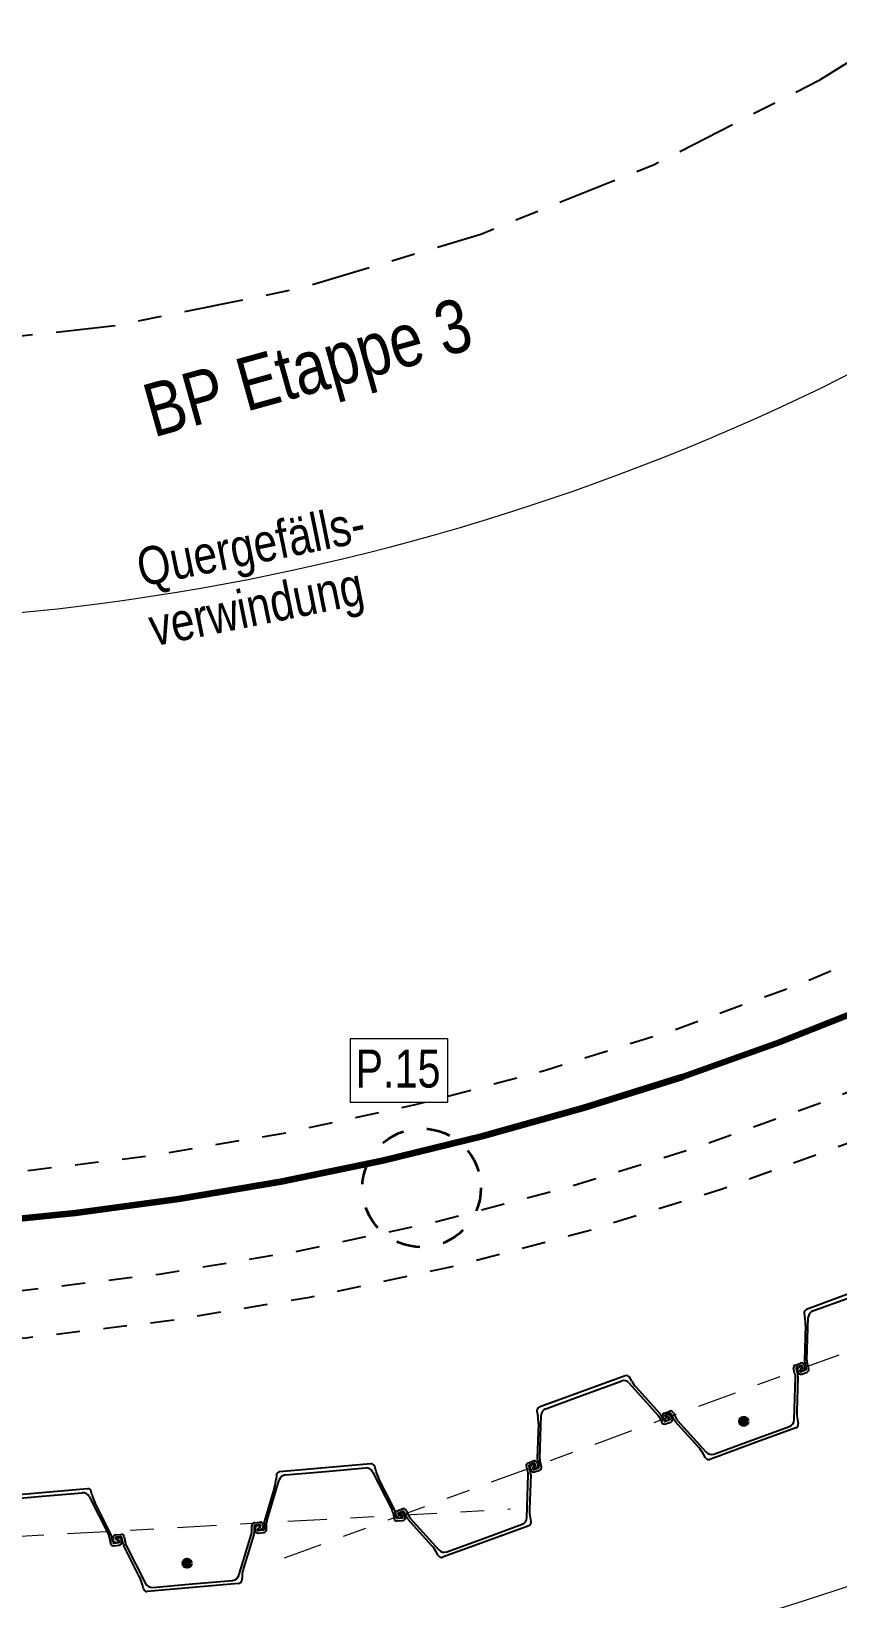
# Model space of a CAD drawing. Header units: metres. Extents: x 2681086.2 to 2681125.9, y 1225431.9 to 1225460.7.
# Drawn here: x 2681109.82 to 2681113.22, y 1225436.07 to 1225442.69 of the extents above; entities that cross this region are included whole.
import ezdxf

# ---------------------------------------------------------------- set-up
doc = ezdxf.new("R2010")
doc.units = ezdxf.units.M
for name, pattern in [('ACAD_ISO14W100_S12', [0.35, 0.25, -0.05, 0, -0.05]), ('ALL_S17', [0.025, 0, -0.025]), ('AUSGEZOGEN', [0]), ('GETRENNT2_S10', [0.255, 0.125, -0.065, 0, -0.065]), ('MITTE2_S7', [0.55, 0.375, -0.175]), ('STRICHLINIE2_S3', [0.125, 0.075, -0.05]), ('STRICHPUNKT2_S11', [0.245, 0.165, -0.04, 0, -0.04])]:
    doc.linetypes.add(name, pattern=pattern)
for name, color, linetype, lineweight in [('AXE', 4, 'MITTE2_S7', 18), ('Beton geschnitten', 8, 'AUSGEZOGEN', 25), ('Beton verdeckt hinten', 252, 'GETRENNT2_S10', 18), ('Betonierfugen', 7, 'AUSGEZOGEN', 25), ('Design', 250, 'AUSGEZOGEN', 18), ('Stahl', 252, 'AUSGEZOGEN', 18), ('Standard', 7, 'AUSGEZOGEN', 13), ('Text Waende', 7, 'AUSGEZOGEN', 18), ('Vermassung Schnitte', 7, 'AUSGEZOGEN', 18)]:
    doc.layers.add(name, color=color, linetype=linetype, lineweight=lineweight)
doc.styles.add('ARIAL', font='arial.ttf')

# ---------------------------------------------------------------- blocks, each defined once
blk = doc.blocks.new('COMPLEXOBJECT_19')
at = {"color": 7, "linetype": 'AUSGEZOGEN', "lineweight": 25, "transparency": 33554687}
for p, q in [((308.87, 436.6511), (308.8688, 436.6333)), ((309.2758, 436.6652), (309.3586, 436.5027)), ((309.289, 436.6701), (309.2847, 436.6874)), ((309.3681, 436.5064), (309.3009, 436.6384)), ((308.8626, 436.5999), (308.8194, 436.4583)), ((308.8294, 436.4563), (308.8826, 436.6308)), ((308.8014, 436.4404), (308.7962, 436.44)), ((308.8183, 436.4513), (308.8179, 436.4233)), ((308.8279, 436.4205), (308.8283, 436.4493)), ((309.3609, 436.496), (309.3663, 436.4677)), ((309.3756, 436.4722), (309.3704, 436.4997)), ((309.3791, 436.4579), (309.4026, 436.46)), ((309.4013, 436.4699), (309.381, 436.4681)), ((309.3878, 436.4881), (309.4027, 436.4769)), ((309.3942, 436.4924), (309.3889, 436.4919)), ((309.4038, 436.4748), (309.404, 436.4732)), ((309.4135, 436.473), (309.4129, 436.4805)), ((308.7798, 436.425), (308.7805, 436.4175)), ((308.7898, 436.4193), (308.7897, 436.421)), ((308.7905, 436.4233), (308.8031, 436.4368)), ((308.8134, 436.4184), (308.7931, 436.4166)), ((308.7935, 436.4066), (308.817, 436.4087))]:
    blk.add_line(p, q, dxfattribs=at)
for points in [[(309.2688, 436.6987), (309.0763, 436.6818), (308.8837, 436.665)], [(308.9087, 436.6519), (309.0776, 436.6667), (309.2465, 436.6815)]]:
    blk.add_lwpolyline(points, dxfattribs=at)
for centre, radius, start, end in [((308.885, 436.65), 0.015, 95.0109, 176.0109), ((308.9113, 436.622), 0.03, 95.0109, 163.0279), ((309.2491, 436.6516), 0.03, 26.9939, 95.0109), ((309.2702, 436.6838), 0.015, 14.0109, 95.0109), ((309.4346, 436.7064), 0.15, 194.0109, 206.9939), ((308.7191, 436.6437), 0.15, 343.0279, 356.0109), ((309.3458, 436.4951), 0.025, 10.7215, 26.9939), ((308.7979, 436.42), 0.02, 95.0109, 144.4726), ((308.8016, 436.4383), 0.00213, 317.0109, 95.0109), ((308.8433, 436.451), 0.025, 163.0279, 179.3003), ((308.8533, 436.449), 0.025, 163.0279, 179.3003), ((309.3364, 436.4914), 0.025, 10.7215, 26.9939), ((309.3781, 436.4699), 0.012, 190.7215, 275.0109), ((309.3805, 436.4731), 0.005, 190.7215, 275.0109), ((309.3891, 436.4898), 0.00213, 95.0109, 233.0109), ((309.3959, 436.4725), 0.02, 45.5492, 95.0109), ((309.401, 436.4729), 0.003, 275.0109, 5.0109), ((309.4008, 436.4745), 0.003, 5.0109, 53.0109), ((309.4016, 436.472), 0.012, 275.0109, 5.0109), ((309.4029, 436.4796), 0.01, 5.0109, 45.5492), ((308.7898, 436.4258), 0.01, 144.4726, 185.0109), ((308.7924, 436.4185), 0.012, 185.0109, 275.0109), ((308.7927, 436.4212), 0.003, 137.0109, 185.0109), ((308.7928, 436.4196), 0.003, 185.0109, 275.0109), ((308.8129, 436.4234), 0.005, 275.0109, 359.3003), ((308.8159, 436.4206), 0.012, 275.0109, 359.3003)]:
    blk.add_arc(centre, radius, start, end, dxfattribs=at)
blk = doc.blocks.new('COMPLEXOBJECT_20')
at = {"color": 7, "linetype": 'AUSGEZOGEN', "lineweight": 25, "transparency": 33554687}
for p, q in [((309.3872, 436.5038), (309.4107, 436.5059)), ((309.9073, 436.333), (309.9605, 436.5075)), ((309.9705, 436.5055), (309.9273, 436.3639)), ((309.9616, 436.5145), (309.962, 436.5433)), ((309.9719, 436.5405), (309.9716, 436.5125)), ((309.9729, 436.5551), (309.9964, 436.5572)), ((309.9968, 436.5472), (309.9765, 436.5454)), ((309.9867, 436.527), (309.9994, 436.5405)), ((309.9937, 436.5238), (309.9885, 436.5234)), ((310.0002, 436.5428), (310, 436.5445)), ((310.0094, 436.5463), (310.0101, 436.5388)), ((309.377, 436.4833), (309.3763, 436.4908)), ((309.3859, 436.4906), (309.386, 436.489)), ((309.3872, 436.4869), (309.402, 436.4757)), ((309.4089, 436.4957), (309.3886, 436.4939)), ((309.4009, 436.4719), (309.3957, 436.4714)), ((309.4195, 436.4641), (309.4143, 436.4916)), ((309.489, 436.3254), (309.4218, 436.4574)), ((309.4236, 436.4961), (309.429, 436.4678)), ((309.4312, 436.4611), (309.514, 436.2986)), ((309.9211, 436.3305), (309.9199, 436.3127)), ((309.5052, 436.2764), (309.5008, 436.2937))]:
    blk.add_line(p, q, dxfattribs=at)
for points in [[(309.5434, 436.2823), (309.7123, 436.2971), (309.8812, 436.3119)], [(309.9062, 436.2988), (309.7136, 436.282), (309.521, 436.2651)]]:
    blk.add_lwpolyline(points, dxfattribs=at)
for centre, radius, start, end in [((309.4118, 436.4939), 0.012, 10.7215, 95.0109), ((309.9366, 436.5148), 0.025, 343.0279, 359.3003), ((309.974, 436.5432), 0.012, 95.0109, 179.3003), ((309.9466, 436.5128), 0.025, 343.0279, 359.3003), ((309.9769, 436.5404), 0.005, 95.0109, 179.3003), ((309.9883, 436.5255), 0.00213, 137.0109, 275.0109), ((309.992, 436.5438), 0.02, 275.0109, 324.4726), ((309.9975, 436.5453), 0.012, 5.0109, 95.0109), ((309.997, 436.5442), 0.003, 5.0109, 95.0109), ((309.9972, 436.5426), 0.003, 317.0109, 5.0109), ((310.0001, 436.538), 0.01, 324.4726, 5.0109), ((309.3883, 436.4918), 0.012, 95.0109, 185.0109), ((309.387, 436.4842), 0.01, 185.0109, 225.5492), ((309.394, 436.4913), 0.02, 225.5492, 275.0109), ((309.3889, 436.4909), 0.003, 95.0109, 185.0109), ((309.389, 436.4893), 0.003, 185.0109, 233.0109), ((309.4008, 436.474), 0.00213, 275.0109, 53.0109), ((309.4093, 436.4907), 0.005, 10.7215, 95.0109), ((309.444, 436.4687), 0.025, 190.7215, 206.994), ((309.4535, 436.4724), 0.025, 190.7215, 206.994), ((309.3553, 436.2574), 0.15, 14.0109, 26.994), ((309.8786, 436.3418), 0.03, 275.0109, 343.0279), ((309.9049, 436.3138), 0.015, 275.0109, 356.0109), ((310.0707, 436.3201), 0.15, 163.0279, 176.0109), ((309.5197, 436.28), 0.015, 194.0109, 275.0109), ((309.5408, 436.3122), 0.03, 206.994, 275.0109)]:
    blk.add_arc(centre, radius, start, end, dxfattribs=at)
blk = doc.blocks.new('COMPLEXOBJECT_21')
at = {"color": 7, "linetype": 'AUSGEZOGEN', "lineweight": 25, "transparency": 33554687}
for p, q in [((310.4712, 436.7701), (310.554, 436.6076)), ((310.4844, 436.775), (310.4801, 436.7923)), ((310.058, 436.7048), (310.0148, 436.5632)), ((310.0248, 436.5612), (310.078, 436.7356)), ((310.0654, 436.7559), (310.0642, 436.7381)), ((310.5635, 436.6113), (310.4963, 436.7432)), ((310.5563, 436.6009), (310.5617, 436.5725)), ((310.571, 436.577), (310.5658, 436.6046)), ((310.5967, 436.5748), (310.5764, 436.573)), ((310.5832, 436.593), (310.5981, 436.5818)), ((310.5896, 436.5972), (310.5843, 436.5968)), ((310.5992, 436.5797), (310.5994, 436.578)), ((310.6089, 436.5779), (310.6083, 436.5853)), ((309.9752, 436.5298), (309.9759, 436.5223)), ((309.9852, 436.5242), (309.9851, 436.5258)), ((309.9859, 436.5281), (309.9986, 436.5417)), ((310.0088, 436.5232), (309.9885, 436.5214)), ((309.9889, 436.5114), (310.0124, 436.5135)), ((309.9968, 436.5453), (309.9916, 436.5448)), ((310.0137, 436.5562), (310.0134, 436.5281)), ((310.0233, 436.5253), (310.0237, 436.5542)), ((310.5745, 436.5628), (310.598, 436.5649))]:
    blk.add_line(p, q, dxfattribs=at)
for points in [[(310.4643, 436.8036), (310.2717, 436.7867), (310.0791, 436.7698)], [(310.1041, 436.7567), (310.273, 436.7716), (310.4419, 436.7864)]]:
    blk.add_lwpolyline(points, dxfattribs=at)
for centre, radius, start, end in [((310.0804, 436.7549), 0.015, 95.0109, 176.0109), ((310.4445, 436.7565), 0.03, 26.9939, 95.0109), ((310.4656, 436.7886), 0.015, 14.0109, 95.0109), ((310.63, 436.8113), 0.15, 194.0109, 206.9939), ((309.9145, 436.7486), 0.15, 343.0279, 356.0109), ((310.1067, 436.7269), 0.03, 95.0109, 163.0279), ((310.5318, 436.5962), 0.025, 10.7215, 26.9939), ((310.5735, 436.5747), 0.012, 190.7215, 275.0109), ((310.5412, 436.5999), 0.025, 10.7215, 26.9939), ((310.5759, 436.578), 0.005, 190.7215, 275.0109), ((310.5845, 436.5947), 0.00213, 95.0109, 233.0109), ((310.5913, 436.5773), 0.02, 45.5492, 95.0109), ((310.5964, 436.5778), 0.003, 275.0109, 5.0109), ((310.597, 436.5768), 0.012, 275.0109, 5.0109), ((310.5963, 436.5794), 0.003, 5.0109, 53.0109), ((310.5983, 436.5845), 0.01, 5.0109, 45.5492), ((309.9852, 436.5307), 0.01, 144.4726, 185.0109), ((309.9878, 436.5234), 0.012, 185.0109, 275.0109), ((309.9933, 436.5249), 0.02, 95.0109, 144.4726), ((309.9881, 436.5261), 0.003, 137.0109, 185.0109), ((309.9882, 436.5244), 0.003, 185.0109, 275.0109), ((309.997, 436.5431), 0.00213, 317.0109, 95.0109), ((310.0084, 436.5282), 0.005, 275.0109, 359.3003), ((310.0113, 436.5255), 0.012, 275.0109, 359.3003), ((310.0387, 436.5559), 0.025, 163.0279, 179.3003), ((310.0487, 436.5539), 0.025, 163.0279, 179.3003)]:
    blk.add_arc(centre, radius, start, end, dxfattribs=at)
blk = doc.blocks.new('COMPLEXOBJECT_46')
at = {"color": 7, "linetype": 'AUSGEZOGEN', "lineweight": 25, "transparency": 33554687}
for p, q in [((311.1268, 436.7652), (311.1196, 436.7932)), ((311.1271, 436.8074), (311.1493, 436.8155)), ((311.13, 436.793), (311.137, 436.7659)), ((311.1523, 436.806), (311.1331, 436.799)), ((311.1478, 436.7838), (311.1565, 436.8002)), ((311.1554, 436.7826), (311.1504, 436.7808)), ((311.1567, 436.8026), (311.1561, 436.8042)), ((311.1647, 436.8084), (311.1673, 436.8013)), ((311.1217, 436.5759), (311.1276, 436.7582)), ((311.1378, 436.7588), (311.133, 436.6109)), ((310.5706, 436.5827), (310.568, 436.5898)), ((310.5751, 436.6051), (310.5973, 436.6133)), ((310.5772, 436.5921), (310.5778, 436.5905)), ((310.5982, 436.6029), (310.579, 436.5959)), ((310.5795, 436.5888), (310.5967, 436.5819)), ((310.5967, 436.5779), (310.5917, 436.5761)), ((310.6166, 436.5752), (310.6044, 436.6004)), ((310.6122, 436.6072), (310.6248, 436.5812)), ((310.6287, 436.5754), (310.751, 436.4401)), ((311.1357, 436.577), (311.1391, 436.5596)), ((310.7198, 436.4595), (310.6206, 436.5693)), ((310.7483, 436.4163), (310.7396, 436.4319))]:
    blk.add_line(p, q, dxfattribs=at)
for points in [[(311.1296, 436.5426), (310.948, 436.4761), (310.7665, 436.4096)], [(310.7836, 436.432), (310.9428, 436.4903), (311.102, 436.5487)]]:
    blk.add_lwpolyline(points, dxfattribs=at)
for centre, radius, start, end in [((311.1313, 436.7961), 0.012, 110.1228, 194.4122), ((311.1349, 436.7943), 0.005, 110.1228, 194.4122), ((311.1497, 436.7828), 0.00213, 152.1228, 290.1228), ((311.1534, 436.8043), 0.012, 20.1228, 110.1228), ((311.1533, 436.8031), 0.003, 20.1228, 110.1228), ((311.1485, 436.8014), 0.02, 290.1228, 339.5845), ((311.1539, 436.8016), 0.003, 332.1228, 20.1228), ((311.1579, 436.7979), 0.01, 339.5845, 20.1228), ((311.1026, 436.759), 0.025, 358.1397, 14.4122), ((311.1128, 436.7596), 0.025, 358.1397, 14.4122), ((310.5793, 436.5939), 0.012, 110.1228, 200.1228), ((310.58, 436.5862), 0.01, 200.1228, 240.6611), ((310.5849, 436.5949), 0.02, 240.6611, 290.1228), ((310.5801, 436.5931), 0.003, 110.1228, 200.1228), ((310.5806, 436.5916), 0.003, 200.1228, 248.1228), ((310.5959, 436.5799), 0.00213, 290.1228, 68.1228), ((310.6014, 436.602), 0.012, 25.8333, 110.1228), ((310.5999, 436.5982), 0.005, 25.8334, 110.1228), ((310.6391, 436.5861), 0.025, 205.8334, 222.1058), ((310.6473, 436.5921), 0.025, 205.8334, 222.1058), ((311.0917, 436.5768), 0.03, 290.1228, 358.1397), ((311.2829, 436.606), 0.15, 178.1397, 191.1228), ((311.1244, 436.5567), 0.015, 290.1228, 11.1228), ((310.6085, 436.3589), 0.15, 29.1228, 42.1058), ((310.7733, 436.4602), 0.03, 222.1058, 290.1228), ((310.7614, 436.4236), 0.015, 209.1228, 290.1228)]:
    blk.add_arc(centre, radius, start, end, dxfattribs=at)
blk = doc.blocks.new('COMPLEXOBJECT_47')
at = {"color": 7, "linetype": 'AUSGEZOGEN', "lineweight": 25, "transparency": 33554687}
for p, q in [((311.5637, 437.153), (311.555, 437.1685)), ((311.5522, 437.1448), (311.6745, 437.0095)), ((311.6827, 437.0155), (311.5834, 437.1254)), ((311.1641, 437.0253), (311.1676, 437.0078)), ((311.1703, 436.974), (311.1655, 436.826)), ((311.1757, 436.8267), (311.1816, 437.009)), ((311.6785, 437.0036), (311.6911, 436.9776)), ((311.6989, 436.9844), (311.6867, 437.0097)), ((311.7242, 436.9889), (311.7051, 436.9819)), ((311.706, 436.9716), (311.7281, 436.9797)), ((311.7065, 437.003), (311.7238, 436.9961)), ((311.7115, 437.0088), (311.7066, 437.007)), ((311.7255, 436.9943), (311.726, 436.9928)), ((311.7353, 436.9951), (311.7327, 437.0022)), ((311.136, 436.7835), (311.1386, 436.7765)), ((311.1471, 436.7807), (311.1466, 436.7822)), ((311.1467, 436.7847), (311.1554, 436.8011)), ((311.1528, 436.8041), (311.1479, 436.8023)), ((311.1701, 436.7859), (311.151, 436.7789)), ((311.154, 436.7693), (311.1761, 436.7775)), ((311.1663, 436.819), (311.1733, 436.7919)), ((311.1836, 436.7917), (311.1764, 436.8197))]:
    blk.add_line(p, q, dxfattribs=at)
for points in [[(311.5367, 437.1753), (311.3552, 437.1088), (311.1737, 437.0423)], [(311.2012, 437.0362), (311.3604, 437.0945), (311.5197, 437.1529)]]:
    blk.add_lwpolyline(points, dxfattribs=at)
for centre, radius, start, end in [((311.5419, 437.1612), 0.015, 29.1227, 110.1227), ((311.53, 437.1247), 0.03, 42.1058, 110.1227), ((311.6947, 437.226), 0.15, 209.1227, 222.1058), ((311.1789, 437.0282), 0.015, 110.1227, 191.1227), ((311.2116, 437.008), 0.03, 110.1227, 178.1397), ((311.0204, 436.9789), 0.15, 358.1397, 11.1227), ((311.656, 436.9927), 0.025, 25.8333, 42.1058), ((311.6642, 436.9988), 0.025, 25.8333, 42.1058), ((311.7019, 436.9829), 0.012, 205.8333, 290.1227), ((311.7034, 436.9866), 0.005, 205.8333, 290.1227), ((311.7073, 437.005), 0.00213, 110.1227, 248.1227), ((311.7184, 436.99), 0.02, 60.661, 110.1227), ((311.7226, 436.9933), 0.003, 20.1227, 68.1227), ((311.7232, 436.9918), 0.003, 290.1227, 20.1227), ((311.724, 436.991), 0.012, 290.1227, 20.1227), ((311.7233, 436.9987), 0.01, 20.1227, 60.661), ((311.1454, 436.787), 0.01, 159.5844, 200.1227), ((311.1548, 436.7835), 0.02, 110.1227, 159.5844), ((311.1498, 436.7806), 0.012, 200.1227, 290.1227), ((311.1494, 436.7833), 0.003, 152.1227, 200.1227), ((311.15, 436.7817), 0.003, 200.1227, 290.1227), ((311.1535, 436.8021), 0.00213, 332.1227, 110.1227), ((311.1905, 436.8252), 0.025, 178.1397, 194.4121), ((311.1684, 436.7906), 0.005, 290.1227, 14.4121), ((311.2006, 436.8259), 0.025, 178.1397, 194.4121), ((311.172, 436.7887), 0.012, 290.1227, 14.4121)]:
    blk.add_arc(centre, radius, start, end, dxfattribs=at)
blk = doc.blocks.new('COMPLEXOBJECT_48')
at = {"color": 7, "linetype": 'AUSGEZOGEN', "lineweight": 25, "transparency": 33554687}
for p, q in [((312.2536, 437.178), (312.2464, 437.206)), ((312.2484, 436.9887), (312.2544, 437.171)), ((312.2539, 437.2202), (312.276, 437.2284)), ((312.2568, 437.2059), (312.2637, 437.1787)), ((312.2645, 437.1717), (312.2597, 437.0237)), ((312.279, 437.2188), (312.2599, 437.2118)), ((312.2746, 437.1966), (312.2833, 437.213)), ((312.2821, 437.1955), (312.2772, 437.1936)), ((312.2834, 437.2155), (312.2829, 437.217)), ((312.2914, 437.2212), (312.294, 437.2142)), ((311.6973, 436.9955), (311.6947, 437.0026)), ((311.7019, 437.018), (311.724, 437.0261)), ((311.704, 437.0049), (311.7046, 437.0034)), ((311.7249, 437.0158), (311.7058, 437.0088)), ((311.7063, 437.0016), (311.7235, 436.9947)), ((311.7234, 436.9907), (311.7185, 436.9889)), ((311.7433, 436.988), (311.7311, 437.0133)), ((311.739, 437.0201), (311.7515, 436.9941)), ((311.8466, 436.8723), (311.7473, 436.9822)), ((311.7555, 436.9882), (311.8778, 436.8529)), ((312.2624, 436.9899), (312.2659, 436.9724)), ((311.875, 436.8292), (311.8663, 436.8447))]:
    blk.add_line(p, q, dxfattribs=at)
for points in [[(312.2563, 436.9554), (312.0748, 436.8889), (311.8933, 436.8224)], [(311.9104, 436.8448), (312.0696, 436.9032), (312.2288, 436.9615)]]:
    blk.add_lwpolyline(points, dxfattribs=at)
for centre, radius, start, end in [((312.258, 437.209), 0.012, 110.1228, 194.4122), ((312.2294, 437.1718), 0.025, 358.1397, 14.4122), ((312.2616, 437.2071), 0.005, 110.1228, 194.4122), ((312.2395, 437.1725), 0.025, 358.1397, 14.4122), ((312.2765, 437.1956), 0.00213, 152.1228, 290.1228), ((312.2802, 437.2171), 0.012, 20.1228, 110.1228), ((312.28, 437.216), 0.003, 20.1228, 110.1228), ((312.2753, 437.2142), 0.02, 290.1228, 339.5845), ((312.2806, 437.2144), 0.003, 332.1228, 20.1228), ((312.2846, 437.2107), 0.01, 339.5845, 20.1228), ((311.706, 437.0067), 0.012, 110.1228, 200.1228), ((311.7067, 436.999), 0.01, 200.1228, 240.6611), ((311.7116, 437.0077), 0.02, 240.6611, 290.1228), ((311.7068, 437.006), 0.003, 110.1228, 200.1228), ((311.7074, 437.0044), 0.003, 200.1228, 248.1228), ((311.7227, 436.9927), 0.00213, 290.1228, 68.1228), ((311.7282, 437.0148), 0.012, 25.8333, 110.1228), ((311.7266, 437.0111), 0.005, 25.8334, 110.1228), ((311.7659, 436.9989), 0.025, 205.8334, 222.1058), ((311.774, 437.005), 0.025, 205.8334, 222.1058), ((312.2185, 436.9897), 0.03, 290.1228, 358.1397), ((312.2512, 436.9695), 0.015, 290.1228, 11.1228), ((312.4096, 437.0188), 0.15, 178.1397, 191.1228), ((311.7353, 436.7717), 0.15, 29.1228, 42.1058), ((311.9, 436.873), 0.03, 222.1058, 290.1228), ((311.8881, 436.8365), 0.015, 209.1228, 290.1228)]:
    blk.add_arc(centre, radius, start, end, dxfattribs=at)
blk = doc.blocks.new('COMPLEXOBJECT_49')
at = {"color": 7, "linetype": 'AUSGEZOGEN', "lineweight": 25, "transparency": 33554687}
for p, q in [((312.6904, 437.5658), (312.6818, 437.5814)), ((312.679, 437.5577), (312.8013, 437.4223)), ((312.8095, 437.4284), (312.7102, 437.5382)), ((312.2909, 437.4382), (312.2943, 437.4207)), ((312.2971, 437.3869), (312.2923, 437.2389)), ((312.3024, 437.2395), (312.3083, 437.4218)), ((312.8052, 437.4165), (312.8178, 437.3905)), ((312.8256, 437.3973), (312.8134, 437.4225)), ((312.851, 437.4018), (312.8318, 437.3948)), ((312.8327, 437.3844), (312.8549, 437.3926)), ((312.8383, 437.4216), (312.8333, 437.4198)), ((312.8333, 437.4158), (312.8505, 437.4089)), ((312.8522, 437.4072), (312.8528, 437.4056)), ((312.862, 437.408), (312.8594, 437.415)), ((312.3104, 437.2046), (312.3032, 437.2325)), ((312.2627, 437.1964), (312.2653, 437.1893)), ((312.2739, 437.1935), (312.2733, 437.1951)), ((312.2735, 437.1975), (312.2822, 437.2139)), ((312.2796, 437.2169), (312.2746, 437.2151)), ((312.2969, 437.1988), (312.2777, 437.1917)), ((312.2807, 437.1822), (312.3029, 437.1903)), ((312.293, 437.2318), (312.3, 437.2047))]:
    blk.add_line(p, q, dxfattribs=at)
for points in [[(312.6635, 437.5882), (312.482, 437.5216), (312.3004, 437.4551)], [(312.328, 437.449), (312.4872, 437.5074), (312.6464, 437.5657)]]:
    blk.add_lwpolyline(points, dxfattribs=at)
for centre, radius, start, end in [((312.6567, 437.5375), 0.03, 42.1058, 110.1227), ((312.6687, 437.5741), 0.015, 29.1227, 110.1227), ((312.8215, 437.6388), 0.15, 209.1227, 222.1058), ((312.3056, 437.441), 0.015, 110.1227, 191.1227), ((312.3383, 437.4209), 0.03, 110.1227, 178.1397), ((312.1471, 437.3917), 0.15, 358.1397, 11.1227), ((312.7827, 437.4056), 0.025, 25.8333, 42.1058), ((312.7909, 437.4116), 0.025, 25.8333, 42.1058), ((312.8286, 437.3957), 0.012, 205.8333, 290.1227), ((312.8301, 437.3995), 0.005, 205.8333, 290.1227), ((312.8341, 437.4178), 0.00213, 110.1227, 248.1227), ((312.8452, 437.4028), 0.02, 60.661, 110.1227), ((312.8494, 437.4061), 0.003, 20.1227, 68.1227), ((312.8499, 437.4046), 0.003, 290.1227, 20.1227), ((312.8508, 437.4038), 0.012, 290.1227, 20.1227), ((312.8501, 437.4116), 0.01, 20.1227, 60.661), ((312.3172, 437.2381), 0.025, 178.1397, 194.4121), ((312.3274, 437.2387), 0.025, 178.1397, 194.4121), ((312.2721, 437.1998), 0.01, 159.5844, 200.1227), ((312.2815, 437.1963), 0.02, 110.1227, 159.5844), ((312.2766, 437.1935), 0.012, 200.1227, 290.1227), ((312.2762, 437.1961), 0.003, 152.1227, 200.1227), ((312.2767, 437.1946), 0.003, 200.1227, 290.1227), ((312.2803, 437.2149), 0.00213, 332.1227, 110.1227), ((312.2952, 437.2035), 0.005, 290.1227, 14.4121), ((312.2987, 437.2016), 0.012, 290.1227, 14.4121)]:
    blk.add_arc(centre, radius, start, end, dxfattribs=at)
blk = doc.blocks.new('MUSTERELEMENT_4')
at = {"layer": 'Betonierfugen', "color": 7, "linetype": 'AUSGEZOGEN', "lineweight": 25, "transparency": 33554687}
for p, q in [((310.674, 445.9921), (310.7294, 445.8985)), ((310.7922, 445.9152), (310.7294, 445.8985)), ((310.7384, 445.8833), (310.7922, 445.9152)), ((310.7384, 445.8833), (310.6847, 445.8515)), ((310.6847, 445.8515), (310.7475, 445.8681)), ((310.7475, 445.8681), (310.8029, 445.7745)), ((310.8029, 445.7745), (310.8583, 445.6809)), ((310.9211, 445.6975), (310.8583, 445.6809)), ((310.8674, 445.6656), (310.9211, 445.6975)), ((310.8674, 445.6656), (310.8136, 445.6338)), ((310.8136, 445.6338), (310.8764, 445.6504)), ((310.8764, 445.6504), (310.9318, 445.5568)), ((310.9318, 445.5568), (310.9873, 445.4632)), ((310.9963, 445.448), (310.9425, 445.4161)), ((310.9425, 445.4161), (311.0053, 445.4327)), ((311.0501, 445.4798), (310.9873, 445.4632)), ((310.9963, 445.448), (311.0501, 445.4798)), ((311.0053, 445.4327), (311.0608, 445.3391)), ((311.0608, 445.3391), (311.1162, 445.2455)), ((311.179, 445.2621), (311.1162, 445.2455)), ((311.1253, 445.2303), (311.179, 445.2621)), ((311.1253, 445.2303), (311.0715, 445.1984)), ((311.0715, 445.1984), (311.1343, 445.2151)), ((311.1343, 445.2151), (311.1897, 445.1215)), ((311.1897, 445.1215), (311.2452, 445.0279)), ((311.308, 445.0445), (311.2452, 445.0279)), ((311.2542, 445.0126), (311.308, 445.0445)), ((311.2542, 445.0126), (311.2004, 444.9808)), ((311.2004, 444.9808), (311.2632, 444.9974)), ((311.2632, 444.9974), (311.3187, 444.9038)), ((311.3187, 444.9038), (311.3741, 444.8102)), ((311.3831, 444.7949), (311.3294, 444.7631)), ((311.3294, 444.7631), (311.3922, 444.7797)), ((311.4369, 444.8268), (311.3741, 444.8102)), ((311.3831, 444.7949), (311.4369, 444.8268)), ((311.3922, 444.7797), (311.4476, 444.6861)), ((311.4476, 444.6861), (311.5031, 444.5925)), ((311.5121, 444.5773), (311.4583, 444.5454)), ((311.5659, 444.6091), (311.5031, 444.5925)), ((311.5121, 444.5773), (311.5659, 444.6091)), ((311.4583, 444.5454), (311.5211, 444.562)), ((311.5211, 444.562), (311.5766, 444.4684)), ((311.5766, 444.4684), (311.632, 444.3748)), ((311.6948, 444.3915), (311.632, 444.3748)), ((311.641, 444.3596), (311.6948, 444.3915)), ((311.641, 444.3596), (311.5873, 444.3277)), ((311.5873, 444.3277), (311.6501, 444.3444)), ((311.6501, 444.3444), (311.7055, 444.2508)), ((311.7055, 444.2508), (311.7609, 444.1572)), ((311.77, 444.1419), (311.7162, 444.1101)), ((311.7162, 444.1101), (311.779, 444.1267)), ((311.8237, 444.1738), (311.7609, 444.1572)), ((311.77, 444.1419), (311.8237, 444.1738)), ((311.779, 444.1267), (311.8344, 444.0331)), ((311.8344, 444.0331), (311.8899, 443.9395)), ((311.8989, 443.9243), (311.8451, 443.8924)), ((311.9527, 443.9561), (311.8899, 443.9395)), ((311.8989, 443.9243), (311.9527, 443.9561)), ((311.8451, 443.8924), (311.9079, 443.909)), ((311.9079, 443.909), (311.9634, 443.8154)), ((311.9634, 443.8154), (312.0188, 443.7218)), ((312.0816, 443.7384), (312.0188, 443.7218)), ((312.0279, 443.7066), (312.0816, 443.7384)), ((312.0279, 443.7066), (311.9741, 443.6747)), ((311.9741, 443.6747), (312.0369, 443.6913)), ((312.0369, 443.6913), (312.0923, 443.5978)), ((312.0923, 443.5978), (312.1478, 443.5042)), ((312.2106, 443.5208), (312.1478, 443.5042)), ((312.1568, 443.4889), (312.2106, 443.5208)), ((312.1568, 443.4889), (312.103, 443.4571)), ((312.103, 443.4571), (312.1658, 443.4737)), ((312.1658, 443.4737), (312.2213, 443.3801)), ((312.2213, 443.3801), (312.2767, 443.2865)), ((312.2857, 443.2712), (312.232, 443.2394)), ((312.232, 443.2394), (312.2948, 443.256)), ((312.3395, 443.3031), (312.2767, 443.2865)), ((312.2857, 443.2712), (312.3395, 443.3031)), ((312.2948, 443.256), (312.3502, 443.1624)), ((312.3502, 443.1624), (312.4057, 443.0688)), ((312.4147, 443.0536), (312.3609, 443.0217)), ((312.4685, 443.0854), (312.4057, 443.0688)), ((312.4147, 443.0536), (312.4685, 443.0854)), ((312.3609, 443.0217), (312.4237, 443.0383)), ((312.4237, 443.0383), (312.4792, 442.9447)), ((312.4792, 442.9447), (312.5346, 442.8511)), ((312.5974, 442.8678), (312.5346, 442.8511)), ((312.5436, 442.8359), (312.5974, 442.8678)), ((312.5436, 442.8359), (312.4899, 442.804)), ((312.4899, 442.804), (312.5527, 442.8207)), ((312.5527, 442.8207), (312.6081, 442.7271)), ((312.6081, 442.7271), (312.6635, 442.6335)), ((312.6726, 442.6182), (312.6188, 442.5864)), ((312.6188, 442.5864), (312.6816, 442.603)), ((312.7263, 442.6501), (312.6635, 442.6335)), ((312.6726, 442.6182), (312.7263, 442.6501)), ((312.6816, 442.603), (312.737, 442.5094)), ((312.737, 442.5094), (312.7925, 442.4158)), ((312.8015, 442.4006), (312.7477, 442.3687)), ((312.8553, 442.4324), (312.7925, 442.4158)), ((312.8015, 442.4006), (312.8553, 442.4324)), ((312.7477, 442.3687), (312.8105, 442.3853)), ((312.8105, 442.3853), (312.866, 442.2917)), ((312.866, 442.2917), (312.9214, 442.1981)), ((312.9842, 442.2147), (312.9214, 442.1981)), ((312.9305, 442.1829), (312.9842, 442.2147)), ((312.9305, 442.1829), (312.8767, 442.151)), ((312.8767, 442.151), (312.9395, 442.1676)), ((312.9395, 442.1676), (312.9949, 442.074)), ((312.9949, 442.074), (313.0504, 441.9804)), ((313.1132, 441.9971), (313.0504, 441.9804)), ((313.0594, 441.9652), (313.1132, 441.9971)), ((313.0594, 441.9652), (313.0056, 441.9334)), ((313.0056, 441.9334), (313.0684, 441.95)), ((313.0684, 441.95), (313.1239, 441.8564)), ((313.1239, 441.8564), (313.1793, 441.7628)), ((313.1883, 441.7475), (313.1346, 441.7157)), ((313.1346, 441.7157), (313.1974, 441.7323)), ((313.2421, 441.7794), (313.1793, 441.7628)), ((313.1883, 441.7475), (313.2421, 441.7794)), ((313.1974, 441.7323), (313.2528, 441.6387)), ((313.2528, 441.6387), (313.3083, 441.5451)), ((313.3711, 441.5617), (313.3083, 441.5451)), ((313.3173, 441.5299), (313.3711, 441.5617)), ((313.3173, 441.5299), (313.2635, 441.498)), ((313.2635, 441.498), (313.3263, 441.5146)), ((313.3263, 441.5146), (313.3818, 441.421)), ((313.3818, 441.421), (313.4372, 441.3274)), ((313.5, 441.344), (313.4372, 441.3274)), ((313.4462, 441.3122), (313.5, 441.344)), ((313.4462, 441.3122), (313.3925, 441.2803)), ((313.3925, 441.2803), (313.4553, 441.297)), ((313.4553, 441.297), (313.5107, 441.2034)), ((313.5107, 441.2034), (313.5661, 441.1098)), ((313.5752, 441.0945), (313.5214, 441.0627)), ((313.5214, 441.0627), (313.5842, 441.0793)), ((313.6289, 441.1264), (313.5661, 441.1098)), ((313.5752, 441.0945), (313.6289, 441.1264)), ((313.5842, 441.0793), (313.6396, 440.9857)), ((313.6396, 440.9857), (313.6951, 440.8921)), ((313.7041, 440.8769), (313.6503, 440.845)), ((313.7579, 440.9087), (313.6951, 440.8921)), ((313.7041, 440.8769), (313.7579, 440.9087)), ((313.6503, 440.845), (313.7131, 440.8616)), ((313.7131, 440.8616), (313.7686, 440.768)), ((313.7686, 440.768), (313.824, 440.6744)), ((313.8868, 440.691), (313.824, 440.6744)), ((313.8331, 440.6592), (313.8868, 440.691)), ((313.8331, 440.6592), (313.7793, 440.6273)), ((313.7793, 440.6273), (313.8421, 440.6439)), ((313.8421, 440.6439), (313.8975, 440.5503)), ((313.8975, 440.5503), (313.953, 440.4567)), ((314.0158, 440.4734), (313.953, 440.4567)), ((313.962, 440.4415), (314.0158, 440.4734)), ((313.962, 440.4415), (313.9082, 440.4097)), ((313.9082, 440.4097), (313.971, 440.4263)), ((313.971, 440.4263), (314.0265, 440.3327)), ((314.0265, 440.3327), (314.0819, 440.2391)), ((314.0909, 440.2238), (314.0372, 440.192)), ((314.0372, 440.192), (314.1, 440.2086)), ((314.1447, 440.2557), (314.0819, 440.2391)), ((314.0909, 440.2238), (314.1447, 440.2557)), ((314.1, 440.2086), (314.1554, 440.115)), ((314.1554, 440.115), (314.2109, 440.0214)), ((314.2737, 440.038), (314.2109, 440.0214)), ((314.2199, 440.0062), (314.2737, 440.038)), ((314.2199, 440.0062), (314.1661, 439.9743)), ((314.1661, 439.9743), (314.2289, 439.9909)), ((314.2289, 439.9909), (314.2844, 439.8973)), ((314.2844, 439.8973), (314.3398, 439.8037)), ((314.4026, 439.8203), (314.3398, 439.8037)), ((314.3488, 439.7885), (314.4026, 439.8203)), ((314.3488, 439.7885), (314.2951, 439.7566)), ((314.2951, 439.7566), (314.3579, 439.7733))]:
    blk.add_line(p, q, dxfattribs=at)
blk.add_lwpolyline([(314.3579, 439.7733), (314.4133, 439.6797), (314.4133, 439.6797)], dxfattribs=at)

msp = doc.modelspace()

# ---------------------------------------------------------------- linework, layer by layer
at = {"layer": 'AXE', "color": 52, "linetype": 'AUSGEZOGEN', "transparency": 33554687}
for p, q in [((2681113.062, 1225437.042), (2681113.071, 1225437.046)), ((2681113.071, 1225437.046), (2681113.062, 1225437.042)), ((2681113.071, 1225437.046), (2681113.062, 1225437.042)), ((2681113.062, 1225437.042), (2681113.071, 1225437.046)), ((2681113.062, 1225437.042), (2681113.071, 1225437.046)), ((2681113.071, 1225437.046), (2681113.062, 1225437.042)), ((2681113.065, 1225437.049), (2681113.068, 1225437.039)), ((2681113.068, 1225437.039), (2681113.065, 1225437.049)), ((2681113.068, 1225437.039), (2681113.065, 1225437.049)), ((2681113.065, 1225437.049), (2681113.068, 1225437.039)), ((2681113.065, 1225437.049), (2681113.068, 1225437.039)), ((2681113.068, 1225437.039), (2681113.065, 1225437.049)), ((2681112.499, 1225436.836), (2681112.508, 1225436.839)), ((2681112.508, 1225436.839), (2681112.499, 1225436.836)), ((2681112.505, 1225436.833), (2681112.502, 1225436.842)), ((2681112.502, 1225436.842), (2681112.505, 1225436.833)), ((2681111.935, 1225436.629), (2681111.945, 1225436.633)), ((2681111.945, 1225436.633), (2681111.935, 1225436.629)), ((2681111.945, 1225436.633), (2681111.935, 1225436.629)), ((2681111.935, 1225436.629), (2681111.945, 1225436.633)), ((2681111.935, 1225436.629), (2681111.945, 1225436.633)), ((2681111.945, 1225436.633), (2681111.935, 1225436.629)), ((2681111.938, 1225436.636), (2681111.942, 1225436.626)), ((2681111.942, 1225436.626), (2681111.938, 1225436.636)), ((2681111.942, 1225436.626), (2681111.938, 1225436.636)), ((2681111.938, 1225436.636), (2681111.942, 1225436.626)), ((2681111.938, 1225436.636), (2681111.942, 1225436.626)), ((2681111.942, 1225436.626), (2681111.938, 1225436.636)), ((2681111.374, 1225436.425), (2681111.384, 1225436.426)), ((2681111.384, 1225436.426), (2681111.374, 1225436.425)), ((2681111.384, 1225436.426), (2681111.374, 1225436.425)), ((2681111.374, 1225436.425), (2681111.384, 1225436.426)), ((2681111.374, 1225436.425), (2681111.384, 1225436.426)), ((2681111.384, 1225436.426), (2681111.374, 1225436.425)), ((2681111.379, 1225436.42), (2681111.378, 1225436.43)), ((2681111.378, 1225436.43), (2681111.379, 1225436.42)), ((2681111.378, 1225436.43), (2681111.379, 1225436.42)), ((2681111.379, 1225436.42), (2681111.378, 1225436.43)), ((2681111.379, 1225436.42), (2681111.378, 1225436.43)), ((2681111.378, 1225436.43), (2681111.379, 1225436.42)), ((2681110.178, 1225436.32), (2681110.188, 1225436.321)), ((2681110.188, 1225436.321), (2681110.178, 1225436.32)), ((2681110.188, 1225436.321), (2681110.178, 1225436.32)), ((2681110.178, 1225436.32), (2681110.188, 1225436.321)), ((2681110.178, 1225436.32), (2681110.188, 1225436.321)), ((2681110.188, 1225436.321), (2681110.178, 1225436.32)), ((2681110.184, 1225436.316), (2681110.183, 1225436.326)), ((2681110.183, 1225436.326), (2681110.184, 1225436.316)), ((2681110.183, 1225436.326), (2681110.184, 1225436.316)), ((2681110.184, 1225436.316), (2681110.183, 1225436.326)), ((2681110.184, 1225436.316), (2681110.183, 1225436.326)), ((2681110.183, 1225436.326), (2681110.184, 1225436.316)), ((2681110.776, 1225436.373), (2681110.786, 1225436.373)), ((2681110.786, 1225436.373), (2681110.776, 1225436.373)), ((2681110.78, 1225436.378), (2681110.781, 1225436.368)), ((2681110.781, 1225436.368), (2681110.78, 1225436.378))]:
    msp.add_line(p, q, dxfattribs=at)
at = {"layer": 'Beton geschnitten', "color": 7, "linetype": 'ALL_S17', "lineweight": 25, "transparency": 33554687}
for radius, start, end in [(12.45, 264.8419, 348.6801), (13.15, 264.7689, 348.4889), (12.65, 264.8202, 348.0605), (12.95, 264.7889, 348.0605)]:
    msp.add_arc((2681108.527, 1225450.264), radius, start, end, dxfattribs=at)
at = {"layer": 'Beton geschnitten', "transparency": 33554687}
for radius in [15.371, 16.371]:
    msp.add_arc((2681108.527, 1225450.258), radius, 261.6608, 345.8775, dxfattribs=at)
at = {"layer": 'Beton verdeckt hinten', "color": 7, "linetype": 'ACAD_ISO14W100_S12', "lineweight": 25, "transparency": 33554687}
msp.add_arc((2681108.825, 1225450.091), 8.75, 262.8037, 346.6118, dxfattribs=at)
at = {"layer": 'Design', "color": 7, "linetype": 'STRICHLINIE2_S3', "lineweight": 35, "transparency": 33554687}
msp.add_circle((2681111.464, 1225437.806), 0.25, dxfattribs=at)
at = {"layer": 'Design', "color": 7, "linetype": 'AUSGEZOGEN', "lineweight": 13, "transparency": 33554687}
msp.add_arc((2681108.825, 1225450.091), 9.9032, 263.3636, 301.2063, dxfattribs=at)
at = {"layer": 'Stahl', "color": 5, "linetype": 'AUSGEZOGEN', "lineweight": 100, "transparency": 33554687}
msp.add_lwpolyline([(2681107.335, 1225437.666), (2681107.385, 1225437.666), (2681107.821, 1225437.634), (2681108.258, 1225437.617), (2681108.696, 1225437.615), (2681109.133, 1225437.629), (2681109.57, 1225437.657), (2681110.005, 1225437.701), (2681110.439, 1225437.759), (2681110.87, 1225437.833), (2681111.299, 1225437.921), (2681111.724, 1225438.025), (2681112.145, 1225438.143), (2681112.562, 1225438.275), (2681112.975, 1225438.422), (2681113.381, 1225438.583), (2681113.782, 1225438.757), (2681114.177, 1225438.946), (2681114.31, 1225439.015)], dxfattribs=at)
at = {"layer": 'Standard', "color": 132, "linetype": 'AUSGEZOGEN', "lineweight": 70, "transparency": 33554687}
for centre in [(2681112.822, 1225436.821), (2681110.475, 1225436.222)]:
    msp.add_circle(centre, 0.0125, dxfattribs=at)
at = {"layer": 'Standard', "color": 7, "linetype": 'AUSGEZOGEN', "lineweight": 13, "transparency": 33554687}
msp.add_arc((2681108.527, 1225450.264), 14.9082, 261.6608, 348.0605, dxfattribs=at)
at = {"layer": 'Text Waende', "color": 7, "linetype": 'AUSGEZOGEN', "lineweight": 13, "transparency": 33554687}
msp.add_lwpolyline([(2681111.163, 1225438.168), (2681111.574, 1225438.168), (2681111.574, 1225438.435), (2681111.163, 1225438.435), (2681111.163, 1225438.168)], dxfattribs=at)
at = {"layer": 'Vermassung Schnitte', "color": 7, "linetype": 'STRICHPUNKT2_S11', "lineweight": 18, "transparency": 33554687}
for p, q in [((2681110.886, 1225436.245), (2681115.787, 1225438.041)), ((2681107.185, 1225436.193), (2681111.838, 1225436.451))]:
    msp.add_line(p, q, dxfattribs=at)

# ---------------------------------------------------------------- block references
at = {"color": 7, "linetype": 'AUSGEZOGEN', "lineweight": 25, "transparency": 33554687}
for name in ['COMPLEXOBJECT_49', 'COMPLEXOBJECT_48', 'COMPLEXOBJECT_47', 'COMPLEXOBJECT_46', 'COMPLEXOBJECT_21', 'COMPLEXOBJECT_19', 'COMPLEXOBJECT_20']:
    msp.add_blockref(name, (2680800.786, 1224999.838), dxfattribs=at)
at = {"layer": 'Betonierfugen', "color": 7, "linetype": 'AUSGEZOGEN', "lineweight": 25, "transparency": 33554687}
msp.add_blockref('MUSTERELEMENT_4', (2680800.786, 1224999.838), dxfattribs=at)

# ---------------------------------------------------------------- texts
at = {"layer": 'Text Waende', "color": 7, "linetype": 'AUSGEZOGEN', "lineweight": 25, "transparency": 33554687, "insert": (2681110.284, 1225440.887), "char_height": 0.225, "width": 1.6441, "attachment_point": 7, "rotation": 15.5511, "style": 'ARIAL'}
msp.add_mtext('\\W0.80; BP Etappe 3 ', dxfattribs=at)
at = {"layer": 'Text Waende', "color": 7, "linetype": 'AUSGEZOGEN', "lineweight": 25, "transparency": 33554687, "insert": (2681110.251, 1225440.499), "char_height": 0.16, "width": 1.1394, "attachment_point": 1, "rotation": 11.40882, "line_spacing_factor": 0.9639, "style": 'ARIAL'}
msp.add_mtext('\\A1;{\\fArial|i0|b0;\\H0.160000;\\W0.800000;\\C7;Quergefälls- }\\P{\\fArial|i0|b0;\\H0.160000;\\W0.800000;\\C7;verwindung}\\P', dxfattribs=at)
at = {"layer": 'Text Waende', "color": 7, "linetype": 'AUSGEZOGEN', "lineweight": 13, "transparency": 33554687, "insert": (2681111.185, 1225438.227), "char_height": 0.16, "width": 0.4299, "attachment_point": 7, "style": 'ARIAL'}
msp.add_mtext('\\W0.78;P.15', dxfattribs=at)

doc.saveas('drawing.dxf')
